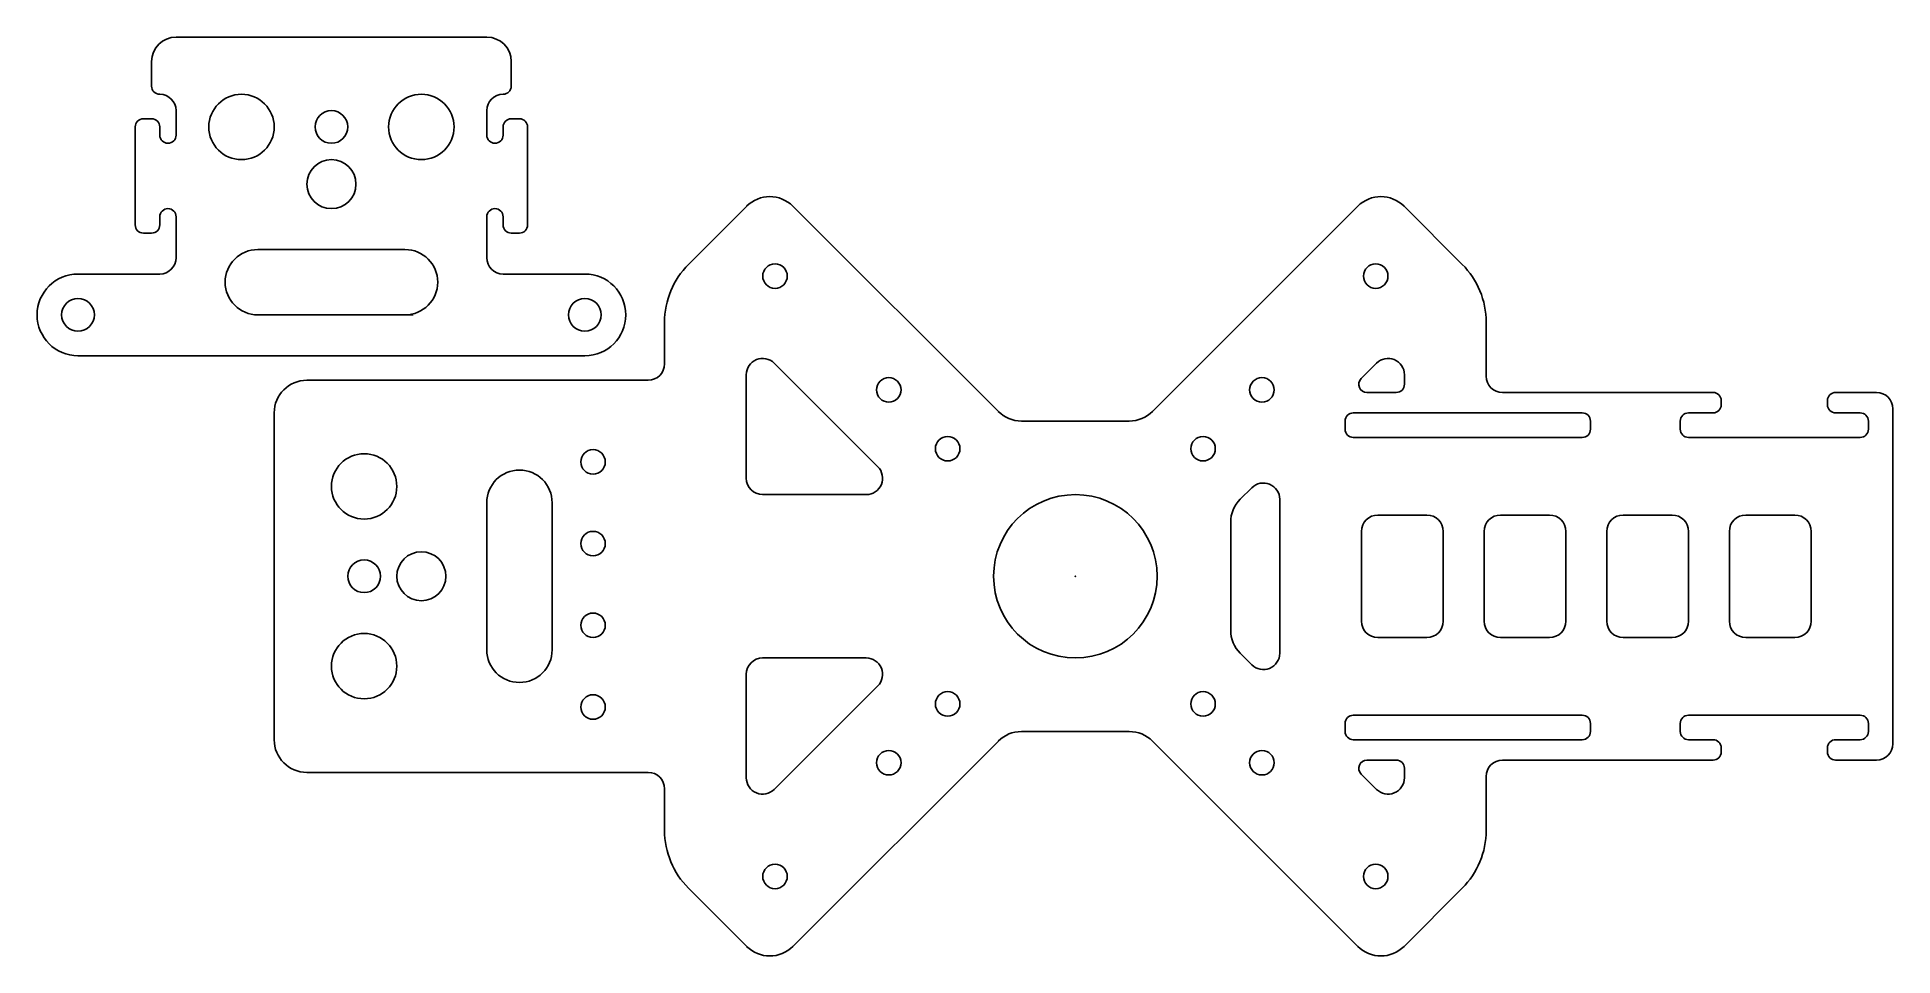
# Model space of a CAD drawing. Header units: millimetres. Extents: x -127 to 100, y -46 to 66.
import ezdxf

# ---------------------------------------------------------------- set-up
doc = ezdxf.new("R2010")
doc.units = ezdxf.units.MM
doc.layers.get('0').update_dxf_attribs({"lineweight": 25, "true_color": 0xffffff})

msp = doc.modelspace()

# ---------------------------------------------------------------- linework, layer by layer
for p, q in [((-72, 66), (-110, 66)), ((-72, 66), (-110, 66)), ((-113, 63), (-113, 60)), ((-113, 63), (-113, 60)), ((-69, 60), (-69, 63)), ((-69, 60), (-69, 63)), ((-110, 57), (-110, 54)), ((-110, 57), (-110, 54)), ((-72, 54), (-72, 57)), ((-72, 54), (-72, 57)), ((-115, 55), (-115, 43)), ((-115, 55), (-115, 43)), ((-113, 56), (-114, 56)), ((-113, 56), (-114, 56)), ((-112, 54), (-112, 55)), ((-112, 54), (-112, 55)), ((-70, 55), (-70, 54)), ((-70, 55), (-70, 54)), ((-68, 56), (-69, 56)), ((-68, 56), (-69, 56)), ((-67, 43), (-67, 55)), ((-67, 43), (-67, 55)), ((-112, 43), (-112, 44)), ((-112, 43), (-112, 44)), ((-110, 44), (-110, 39)), ((-110, 44), (-110, 39)), ((-72, 39), (-72, 44)), ((-72, 39), (-72, 44)), ((-70, 44), (-70, 43)), ((-70, 44), (-70, 43)), ((-47.32, 38.18), (-40.2, 45.3)), ((-9.42, 20.17), (-34.55, 45.3)), ((34.55, 45.3), (9.42, 20.17)), ((40.2, 45.3), (47.32, 38.18)), ((-114, 42), (-113, 42)), ((-114, 42), (-113, 42)), ((-69, 42), (-68, 42)), ((-69, 42), (-68, 42)), ((-82, 40), (-100, 40)), ((-82, 40), (-100, 40)), ((-112, 37), (-122, 37)), ((-112, 37), (-122, 37)), ((-60, 37), (-70, 37)), ((-60, 37), (-70, 37)), ((-100, 32), (-81, 32)), ((-100, 32), (-81, 32)), ((-50.25, 31.11), (-50.25, 26)), ((50.25, 24.5), (50.25, 31.11)), ((-122, 27), (-60, 27)), ((-122, 27), (-60, 27)), ((-36.84, 26.09), (-24.16, 13.41)), ((34.96, 24.21), (36.84, 26.09)), ((-94, 24), (-52.25, 24)), ((-40.25, 24.67), (-40.25, 12)), ((40.25, 23.5), (40.25, 24.67)), ((39.25, 22.5), (35.66, 22.5)), ((52.25, 22.5), (78, 22.5)), ((74, 22.5), (74, 22.5)), ((79, 21.5), (79, 21)), ((92, 21), (92, 21.5)), ((98, 22.5), (93, 22.5)), ((100, -20.5), (100, 20.5)), ((-98, -20), (-98, 20)), ((6.6, 19), (-6.6, 19)), ((33, 19), (33, 18)), ((62, 20), (34, 20)), ((63, 18), (63, 19)), ((74, 19), (74, 18)), ((75, 20), (78, 20)), ((96, 20), (93, 20)), ((97, 18), (97, 19)), ((34, 17), (62, 17)), ((75, 17), (96, 17)), ((-38.25, 10), (-25.58, 10)), ((20.17, 9.42), (21.59, 10.84)), ((25, 9.42), (25, -9.42)), ((-72, 9), (-72, -9)), ((-72, 9), (-72, -9)), ((-64, -9), (-64, 9)), ((-64, -9), (-64, 9)), ((43, 7.5), (37, 7.5)), ((58, 7.5), (52, 7.5)), ((73, 7.5), (67, 7.5)), ((88, 7.5), (82, 7.5)), ((19, -6.6), (19, 6.6)), ((35, 5.5), (35, -5.5)), ((45, -5.5), (45, 5.5)), ((50, 5.5), (50, -5.5)), ((60, -5.5), (60, 5.5)), ((65, 5.5), (65, -5.5)), ((75, -5.5), (75, 5.5)), ((80, 5.5), (80, -5.5)), ((90, -5.5), (90, 5.5)), ((37, -7.5), (43, -7.5)), ((52, -7.5), (58, -7.5)), ((67, -7.5), (73, -7.5)), ((82, -7.5), (88, -7.5)), ((-38.25, -10), (-25.58, -10)), ((21.59, -10.84), (20.17, -9.42)), ((-40.25, -12), (-40.25, -24.67)), ((-24.16, -13.41), (-36.84, -26.09)), ((33, -19), (33, -18)), ((34, -17), (62, -17)), ((63, -18), (63, -19)), ((74, -19), (74, -18)), ((75, -17), (96, -17)), ((97, -18), (97, -19)), ((-34.55, -45.3), (-9.42, -20.17)), ((-6.6, -19), (6.6, -19)), ((9.42, -20.17), (34.55, -45.3)), ((62, -20), (34, -20)), ((75, -20), (78, -20)), ((96, -20), (93, -20)), ((35.66, -22.5), (39.25, -22.5)), ((52.25, -22.5), (78, -22.5)), ((74, -22.5), (74, -22.5)), ((79, -21.5), (79, -21)), ((92, -21), (92, -21.5)), ((98, -22.5), (93, -22.5)), ((-52.25, -24), (-94, -24)), ((36.84, -26.09), (34.96, -24.21)), ((40.25, -24.67), (40.25, -23.5)), ((50.25, -31.11), (50.25, -24.5)), ((-50.25, -26), (-50.25, -31.11)), ((-40.2, -45.3), (-47.32, -38.18)), ((47.32, -38.18), (40.2, -45.3))]:
    msp.add_line(p, q)
for centre, radius in [((-102, 55), 4), ((-102, 55), 4), ((-91, 55), 2), ((-91, 55), 2), ((-80, 55), 4), ((-80, 55), 4), ((-91, 48), 3), ((-91, 48), 3), ((-36.74, 36.74), 1.5), ((36.74, 36.74), 1.5), ((-122, 32), 2), ((-122, 32), 2), ((-60, 32), 2), ((-60, 32), 2), ((-22.82, 22.82), 1.5), ((22.82, 22.82), 1.5), ((-15.62, 15.62), 1.5), ((15.62, 15.62), 1.5), ((-87, 11), 4), ((-59, 14), 1.5), ((0, 0), 10), ((-59, 4), 1.5), ((-80, 0), 3), ((-87, 0), 2), ((-59, -6), 1.5), ((-87, -11), 4), ((-59, -16), 1.5), ((-15.62, -15.62), 1.5), ((15.62, -15.62), 1.5), ((-22.82, -22.82), 1.5), ((22.82, -22.82), 1.5), ((-36.74, -36.74), 1.5), ((36.74, -36.74), 1.5)]:
    msp.add_circle(centre, radius)
for centre, radius, start, end in [((-110, 63), 3, 90, 180), ((-110, 63), 3, 90, 180), ((-72, 63), 3, 0, 90), ((-72, 63), 3, 0, 90), ((-112, 60), 1, 180, -90), ((-112, 60), 1, 180, -90), ((-70, 60), 1, -90, 0), ((-70, 60), 1, -90, 0), ((-112, 57), 2, 0, 90), ((-112, 57), 2, 0, 90), ((-70, 57), 2, 90, 180), ((-70, 57), 2, 90, 180), ((-114, 55), 1, 90, 180), ((-114, 55), 1, 90, 180), ((-113, 55), 1, 0, 90), ((-113, 55), 1, 0, 90), ((-69, 55), 1, 90, 180), ((-69, 55), 1, 90, 180), ((-68, 55), 1, 0, 90), ((-68, 55), 1, 0, 90), ((-111, 54), 1, 180, 0), ((-111, 54), 1, 180, 0), ((-71, 54), 1, 180, 0), ((-71, 54), 1, 180, 0), ((-37.38, 42.47), 4, 45, 135), ((37.38, 42.47), 4, 45, 135), ((-111, 44), 1, 0, 180), ((-111, 44), 1, 0, 180), ((-71, 44), 1, 0, 180), ((-71, 44), 1, 0, 180), ((-114, 43), 1, 180, -90), ((-114, 43), 1, 180, -90), ((-113, 43), 1, -90, 0), ((-113, 43), 1, -90, 0), ((-69, 43), 1, 180, -90), ((-69, 43), 1, 180, -90), ((-68, 43), 1, -90, 0), ((-68, 43), 1, -90, 0), ((-112, 39), 2, -90, 0), ((-112, 39), 2, -90, 0), ((-100, 36), 4, 90, -90), ((-100, 36), 4, 90, -90), ((-82, 36), 4, -90, 90), ((-82, 36), 4, -90, 90), ((-70, 39), 2, 180, -90), ((-70, 39), 2, 180, -90), ((-122, 32), 5, 90, -90), ((-122, 32), 5, 90, -90), ((-60, 32), 5, -90, 90), ((-60, 32), 5, -90, 90), ((-40.25, 31.11), 10, 135, 180), ((40.25, 31.11), 10, 0, 45), ((-52.25, 26), 2, 270, 0), ((-38.25, 24.67), 2, 45, 180), ((38.25, 24.67), 2, 0, 135), ((-94, 20), 4, 90, 180), ((35.66, 23.5), 1, 135, 270), ((39.25, 23.5), 1, 270, 0), ((52.25, 24.5), 2, 180, 270), ((78, 21.5), 1, 0, 90), ((78, 21), 1, 270, 0), ((93, 21.5), 1, 90, 180), ((93, 21), 1, 180, 270), ((98, 20.5), 2, 0, 90), ((-6.6, 23), 4, 225, 270), ((6.6, 23), 4, 270, 315), ((34, 19), 1, 90, 180), ((62, 19), 1, 0, 90), ((75, 19), 1, 90, 180), ((96, 19), 1, 0, 90), ((34, 18), 1, 180, 270), ((62, 18), 1, 270, 0), ((75, 18), 1, 180, 270), ((96, 18), 1, 270, 0), ((-68, 9), 4, 0, 180), ((-68, 9), 4, 0, 180), ((-38.25, 12), 2, 180, 270), ((-25.58, 12), 2, 270, 45), ((23, 9.42), 2, 0, 135), ((23, 6.6), 4, 135, 180), ((37, 5.5), 2, 90, 180), ((43, 5.5), 2, 360, 90), ((52, 5.5), 2, 90, 180), ((58, 5.5), 2, 360, 90), ((67, 5.5), 2, 90, 180), ((73, 5.5), 2, 360, 90), ((82, 5.5), 2, 90, 180), ((88, 5.5), 2, 360, 90), ((23, -6.6), 4, 180, 225), ((37, -5.5), 2, 180, 270), ((43, -5.5), 2, 270, 0), ((52, -5.5), 2, 180, 270), ((58, -5.5), 2, 270, 0), ((67, -5.5), 2, 180, 270), ((73, -5.5), 2, 270, 0), ((82, -5.5), 2, 180, 270), ((88, -5.5), 2, 270, 0), ((-68, -9), 4, 180, 0), ((-68, -9), 4, 180, 0), ((-38.25, -12), 2, 90, 180), ((-25.58, -12), 2, 315, 90), ((23, -9.42), 2, 225, 0), ((34, -18), 1, 90, 180), ((62, -18), 1, 0, 90), ((75, -18), 1, 90, 180), ((96, -18), 1, 0, 90), ((-94, -20), 4, 180, 270), ((-6.6, -23), 4, 90, 135), ((6.6, -23), 4, 45, 90), ((34, -19), 1, 180, 270), ((62, -19), 1, 270, 0), ((75, -19), 1, 180, 270), ((78, -21), 1, 0, 90), ((93, -21), 1, 90, 180), ((96, -19), 1, 270, 0), ((35.66, -23.5), 1, 90, 225), ((39.25, -23.5), 1, 0, 90), ((52.25, -24.5), 2, 90, 180), ((78, -21.5), 1, 270, 0), ((93, -21.5), 1, 180, 270), ((98, -20.5), 2, 270, 0), ((-52.25, -26), 2, 0, 90), ((-38.25, -24.67), 2, 180, 315), ((38.25, -24.67), 2, 225, 0), ((-40.25, -31.11), 10, 180, 225), ((40.25, -31.11), 10, 315, 0), ((-37.38, -42.47), 4, 225, 315), ((37.38, -42.47), 4, 225, 315)]:
    msp.add_arc(centre, radius, start, end)
msp.add_point((0, 0))

doc.saveas('drawing.dxf')
